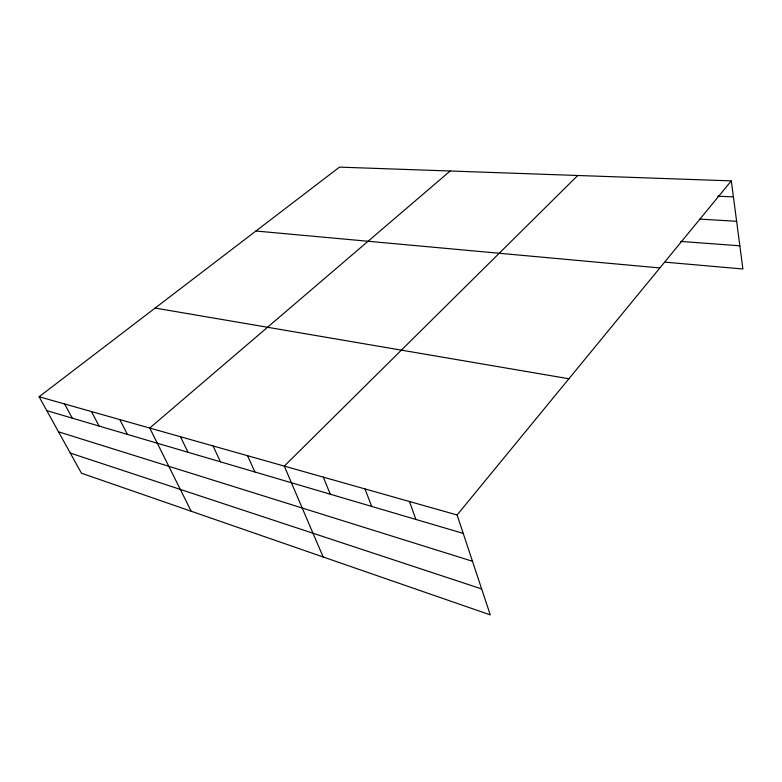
<?xml version="1.0" encoding="UTF-8"?>
<svg xmlns="http://www.w3.org/2000/svg" width="782" height="782" viewBox="0 0 782 782"><rect width="100%" height="100%" fill="white"/><g stroke="black" fill="none" stroke-linecap="round" stroke-linejoin="round"><path stroke-width="1.17" d="M457.108 514.976L731.307 180.877L339.505 167.123L39.1 396.757L81.436 473.208L490.265 614.877L457.108 514.976L39.1 396.757M577.751 175.491L284.286 466.101L323.132 556.96M450.178 171.004L149.743 428.047L191.179 511.233M717.749 196.194L733.418 196.888M699.675 219.107L736.624 221.296M680.653 241.433L739.85 245.792M665.384 262.195L742.9 268.979L731.307 180.877M255.919 231.013L659.852 267.943M155.129 308.059L568.895 378.762M46.793 410.638L463.227 533.402M58.513 431.811L472.475 561.261M70.292 453.081L481.663 588.944M64.583 403.962L72.257 418.145M91.435 411.557L99.089 426.063M119.783 419.572L127.398 434.401M180.505 436.747L187.993 452.27M213.066 445.955L220.456 461.839M247.601 455.72L254.873 471.986M323.328 477.137L330.268 494.204M364.959 488.916L371.675 506.413M409.455 501.497L415.897 519.453"/></g></svg>
